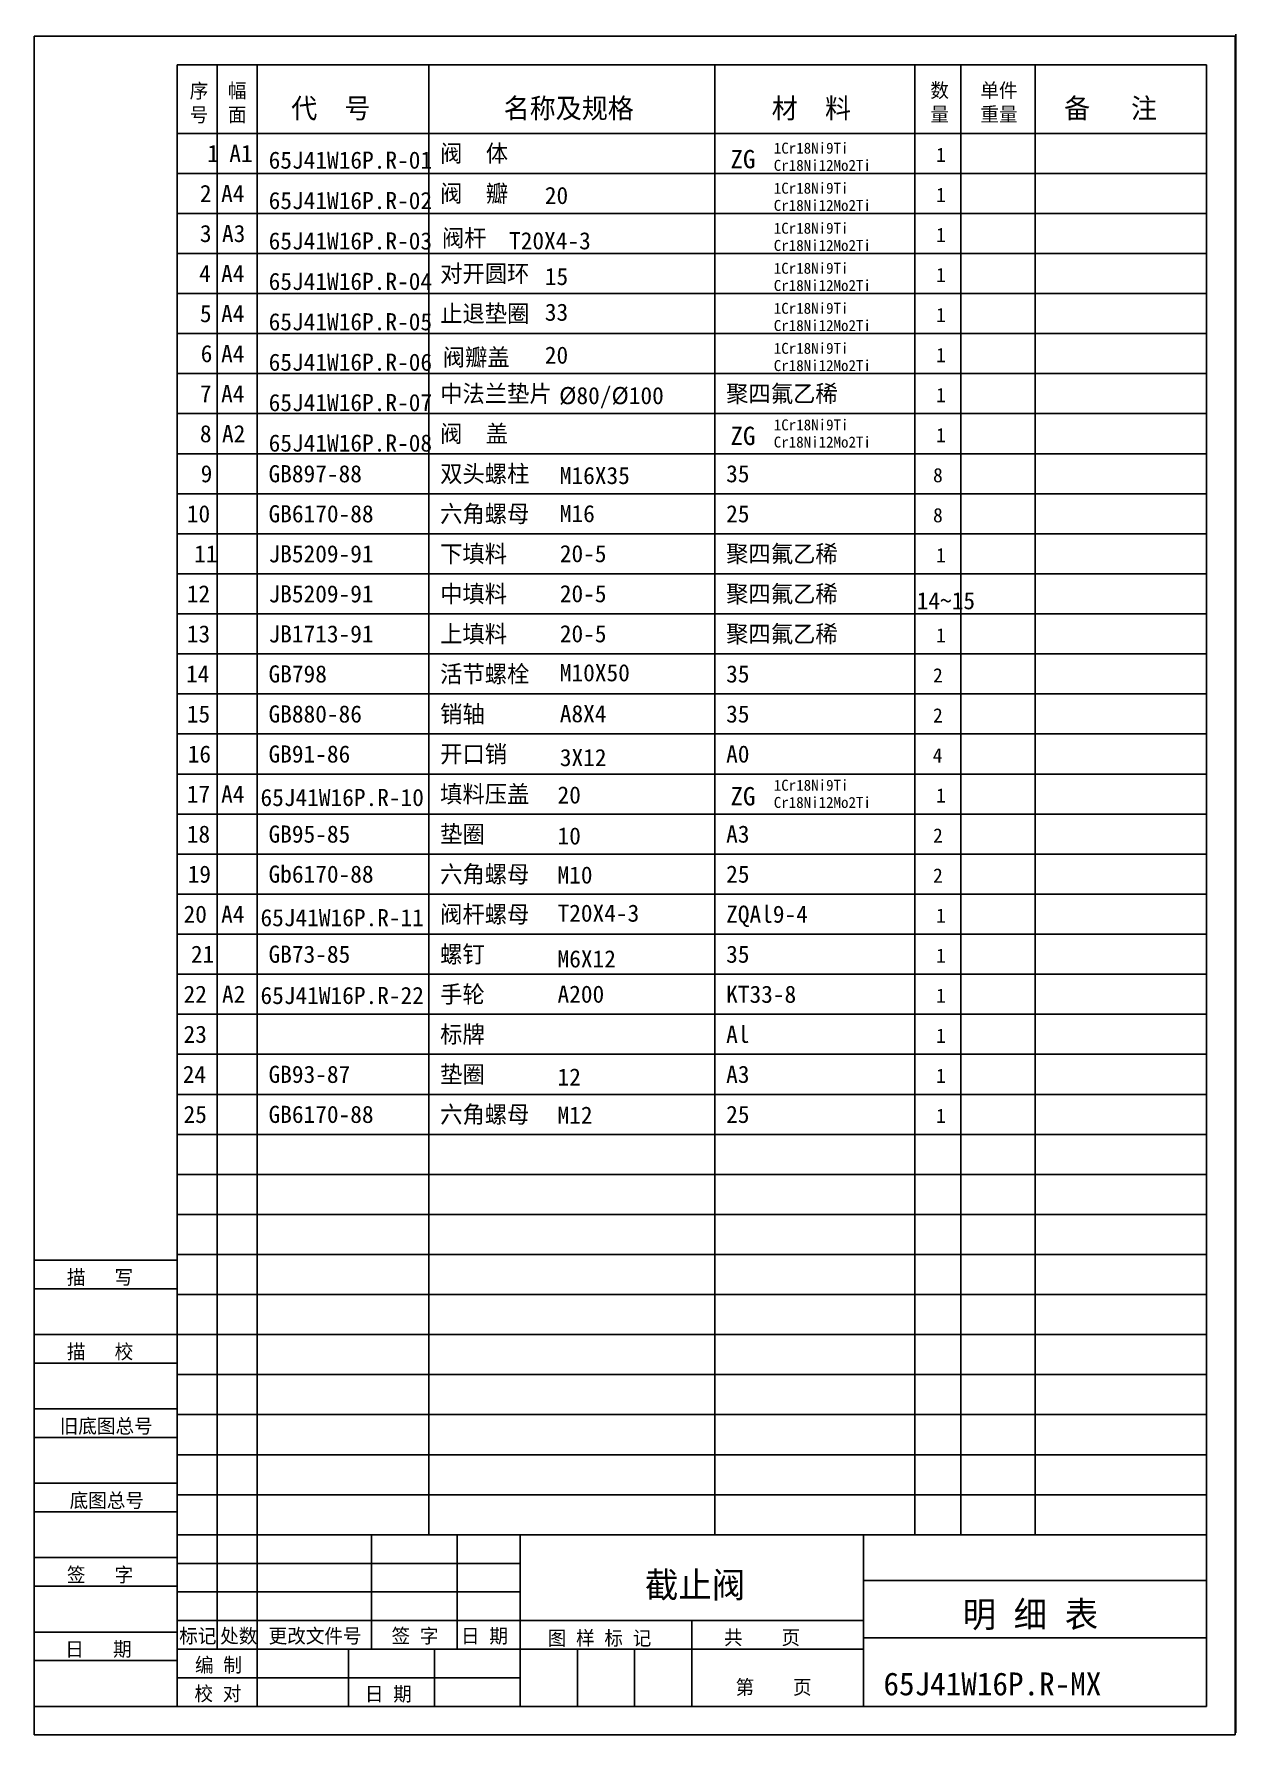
# Model space of a CAD drawing. Header units: metres. Extents: x 0 to 210, y 0 to 297.
import ezdxf

# ---------------------------------------------------------------- set-up
doc = ezdxf.new("R2010")
doc.units = ezdxf.units.M
for name, color, linetype in [('D', 1, 'Continuous'), ('FL', 5, 'Continuous'), ('T', 7, 'Continuous'), ('TL', 4, 'Continuous')]:
    doc.layers.add(name, color=color, linetype=linetype)

# ---------------------------------------------------------------- blocks, each defined once
blk = doc.blocks.new('MXBDT')
at = {"layer": 'FL'}
for p, q in [((0, 297), (0, 0)), ((210, 297), (0, 297)), ((210, 0), (210, 297)), ((205, 273), (25, 273)), ((205, 266), (25, 266)), ((205, 259), (25, 259)), ((205, 252), (25, 252)), ((205, 245), (25, 245)), ((205, 238), (25, 238)), ((205, 231), (25, 231)), ((205, 224), (25, 224)), ((205, 217), (25, 217)), ((205, 210), (25, 210)), ((205, 203), (25, 203)), ((205, 196), (25, 196)), ((205, 189), (25, 189)), ((205, 182), (25, 182)), ((205, 175), (25, 175)), ((205, 168), (25, 168)), ((205, 161), (25, 161)), ((205, 154), (25, 154)), ((205, 147), (25, 147)), ((205, 140), (25, 140)), ((205, 133), (25, 133)), ((205, 126), (25, 126)), ((205, 119), (25, 119)), ((205, 112), (25, 112)), ((205, 105), (25, 105)), ((205, 98), (25, 98)), ((205, 91), (25, 91)), ((205, 84), (25, 84)), ((0, 78), (25, 78)), ((205, 77), (25, 77)), ((0, 70), (25, 70)), ((205, 70), (25, 70)), ((0, 65), (25, 65)), ((205, 63), (25, 63)), ((0, 57), (25, 57)), ((205, 56), (25, 56)), ((0, 52), (25, 52)), ((205, 49), (25, 49)), ((0, 44), (25, 44)), ((205, 42), (25, 42)), ((0, 39), (25, 39)), ((0, 31), (25, 31)), ((25, 30), (85, 30)), ((0, 26), (25, 26)), ((25, 25), (85, 25)), ((0, 18), (25, 18)), ((25, 20), (85, 20)), ((39, 15), (39, 5)), ((70, 5), (70, 15)), ((115, 15), (145, 15)), ((0, 13), (25, 13)), ((25, 10), (85, 10)), ((0, 0), (210, 0))]:
    blk.add_line(p, q, dxfattribs=at)
at = {"layer": 'TL'}
for p, q in [((25, 5), (25, 292)), ((205, 292), (25, 292)), ((32, 35), (32, 292)), ((39, 35), (39, 292)), ((69, 35), (69, 292)), ((119, 35), (119, 292)), ((154, 35), (154, 292)), ((162, 35), (162, 292)), ((175, 35), (175, 292)), ((205, 5), (205, 292)), ((205, 280), (25, 280)), ((0, 83), (25, 83)), ((205, 35), (25, 35)), ((32, 15), (32, 35)), ((39, 15), (39, 35)), ((59, 15), (59, 35)), ((74, 15), (74, 35)), ((85, 5), (85, 35)), ((145, 5), (145, 35)), ((145, 27), (205, 27)), ((85, 20), (145, 20)), ((115, 5), (115, 20)), ((115, 15), (25, 15)), ((55, 5), (55, 15)), ((95, 5), (95, 15)), ((105, 5), (105, 15)), ((145, 17), (205, 17)), ((0, 5), (205, 5))]:
    blk.add_line(p, q, dxfattribs=at)
at = {"layer": 'T'}
for s, height, p in [('序', 2.5, (27.21, 286.18)), ('幅', 2.5, (33.9, 286.21)), ('数', 2.5, (156.7, 286.26)), ('单件', 2.5, (165.45, 286.26)), ('代  号', 3.5, (44.97, 282.64)), ('名称及规格', 3.5, (82.11, 282.64)), ('材  料', 3.5, (128.96, 282.64)), ('备   注', 3.5, (180.09, 282.64)), ('号', 2.5, (27.21, 282.02)), ('面', 2.5, (33.9, 282.04)), ('量', 2.5, (156.7, 282.09)), ('重量', 2.5, (165.45, 282.09)), ('描   写', 2.5, (5.74, 78.76)), ('描   校', 2.5, (5.74, 65.76)), ('旧底图总号', 2.5, (4.49, 52.76)), ('底图总号', 2.5, (6.22, 39.76)), ('签   字', 2.5, (5.74, 26.76)), ('明 细 表', 4.5, (162.36, 18.84)), ('标记', 2.5, (25.39, 16.07)), ('处数', 2.5, (32.54, 16.07)), ('更改文件号', 2.5, (41.01, 16.07)), ('签 字', 2.5, (62.5, 16.07)), ('日 期', 2.5, (74.64, 16.07)), ('图 样 标 记', 2.5, (89.81, 15.68)), (' 共    页', 2.5, (118.92, 15.79)), ('日   期', 2.5, (5.45, 13.76)), ('编 制', 2.5, (28.14, 10.99)), ('第    页', 2.5, (122.65, 7.1)), ('校 对', 2.5, (28.05, 5.99)), ('日 期', 2.5, (57.84, 5.93))]:
    blk.add_text(s, height=height, dxfattribs=at).set_placement(p)

msp = doc.modelspace()

# ---------------------------------------------------------------- linework, layer by layer
at = {"layer": 'FL'}
msp.add_line((210.13, 297.37), (210.13, 0.37), dxfattribs=at)

# ---------------------------------------------------------------- block references
at = {"layer": 'T'}
msp.add_blockref('MXBDT', (0, 0), dxfattribs=at)

# ---------------------------------------------------------------- texts
at = {"layer": 'D'}
for s, height, p in [('1', 3, (30.29, 275)), ('A1', 3, (34.14, 275)), ('65J41W16P.R-01', 3, (41.02, 273.83)), ('阀  体', 3, (71, 275)), ('ZG', 3.2, (121.76, 273.9)), ('1Cr18Ni9Ti', 1.92, (129.33, 276.46)), ('1', 2.5, (157.7, 275)), ('Cr18Ni12Mo2Ti', 1.92, (129.33, 273.45)), ('2', 3, (29, 268)), ('A4', 3, (32.71, 268)), ('阀  瓣', 3, (71, 268)), ('20', 3, (89.3, 267.65)), ('1Cr18Ni9Ti', 1.92, (129.33, 269.46)), ('65J41W16P.R-02', 3, (41.02, 266.76)), ('Cr18Ni12Mo2Ti', 1.92, (129.33, 266.45)), ('1', 2.5, (157.7, 268)), ('3', 3, (29, 261)), ('A3', 3, (32.86, 261)), ('65J41W16P.R-03', 3, (41.02, 259.7)), ('阀杆', 3, (71.3, 260.2)), ('T20X4-3', 3, (83.05, 259.73)), ('1Cr18Ni9Ti', 1.92, (129.33, 262.46)), ('1', 2.5, (157.7, 261)), ('Cr18Ni12Mo2Ti', 1.92, (129.33, 259.45)), ('4', 3, (28.86, 254)), ('A4', 3, (32.71, 254)), ('对开圆环 ', 3, (71, 254)), ('15', 3, (89.3, 253.49)), ('1Cr18Ni9Ti', 1.92, (129.33, 255.46)), ('1', 2.5, (157.7, 254)), ('65J41W16P.R-04', 3, (41.02, 252.63)), ('Cr18Ni12Mo2Ti', 1.92, (129.33, 252.45)), ('5', 3, (29, 247)), ('A4', 3, (32.71, 247)), ('止退垫圈', 3, (71, 247)), ('33', 3, (89.3, 247.24)), ('1Cr18Ni9Ti', 1.92, (129.33, 248.46)), ('65J41W16P.R-05', 3, (41.02, 245.57)), ('Cr18Ni12Mo2Ti', 1.92, (129.33, 245.45)), ('1', 2.5, (157.7, 247)), ('6', 3, (29.14, 240)), ('A4', 3, (32.71, 240)), ('65J41W16P.R-06', 3, (41.02, 238.5)), ('阀瓣盖', 3, (71.45, 239.36)), ('20', 3, (89.3, 239.74)), ('1Cr18Ni9Ti', 1.92, (129.33, 241.46)), ('1', 2.5, (157.7, 240)), ('Cr18Ni12Mo2Ti', 1.92, (129.33, 238.45)), ('7', 3, (29, 233)), ('A4', 3, (32.71, 233)), ('中法兰垫片 ', 3, (71, 233)), ('%%C80/%%c100', 3, (91.8, 232.66)), ('聚四氟乙稀', 3, (121, 233)), ('1', 2.5, (157.7, 233)), ('65J41W16P.R-07', 3, (41.02, 231.44)), ('A2', 3, (32.86, 226)), ('阀  盖', 3, (71, 226)), ('1Cr18Ni9Ti', 1.92, (129.33, 228.08)), ('8', 3, (29, 226)), ('65J41W16P.R-08', 3, (41.02, 224.37)), ('ZG', 3.2, (121.76, 225.52)), ('Cr18Ni12Mo2Ti', 1.92, (129.33, 225.07)), ('1', 2.5, (157.7, 226)), ('9', 3, (29.14, 219)), ('GB897-88', 3, (41, 219)), ('双头螺柱', 3, (71, 219)), ('M16X35', 3, (91.92, 218.69)), ('35', 3, (121, 219)), ('8', 2.5, (157.17, 219)), ('10', 3, (26.71, 212)), ('GB6170-88', 3, (41, 212)), ('六角螺母', 3, (71, 212)), ('M16', 3, (91.92, 212.03)), ('25', 3, (121, 212)), ('8', 2.5, (157.17, 212)), ('下填料', 3, (71, 205)), ('聚四氟乙稀', 3, (121, 205)), ('11', 3, (28, 205)), ('JB5209-91', 3, (41, 205)), ('20-5', 3, (91.92, 205.03)), ('1', 2.5, (157.7, 205)), ('12', 3, (26.71, 198)), ('JB5209-91', 3, (41, 198)), ('中填料', 3, (71, 198)), ('20-5', 3, (91.92, 198.03)), ('聚四氟乙稀', 3, (121, 198)), ('14%%12615', 3, (154.31, 196.8)), ('13', 3, (26.71, 191)), ('JB1713-91', 3, (41, 191)), ('上填料', 3, (71, 191)), ('20-5', 3, (91.92, 191.03)), ('聚四氟乙稀', 3, (121, 191)), ('1', 2.5, (157.7, 191)), ('活节螺栓', 3, (71, 184)), ('14', 3, (26.57, 184)), ('GB798', 3, (41, 184)), ('M10X50', 3, (91.92, 184.21)), ('35', 3, (121, 184)), ('2', 2.5, (157.17, 184)), ('15', 3, (26.71, 177)), ('GB880-86', 3, (41, 177)), ('销轴', 3, (71, 177)), ('A8X4', 3, (91.92, 177.05)), ('35', 3, (121, 177)), ('2', 2.5, (157.17, 177)), ('16', 3, (26.86, 170)), ('GB91-86', 3, (41, 170)), ('开口销', 3, (71, 170)), ('A0', 3, (121, 170)), ('3X12', 3, (91.92, 169.38)), ('4', 2.5, (157.11, 170)), ('1Cr18Ni9Ti', 1.92, (129.33, 165.08)), ('17', 3, (26.71, 163)), ('A4', 3, (32.71, 163)), ('65J41W16P.R-10', 3, (39.59, 162.4)), ('填料压盖', 3, (71, 163)), ('20', 3, (91.52, 162.84)), ('ZG', 3.2, (121.76, 162.52)), ('Cr18Ni12Mo2Ti', 1.92, (129.33, 162.07)), ('1', 2.5, (157.7, 163)), ('18', 3, (26.71, 156)), ('GB95-85', 3, (41, 156)), ('垫圈', 3, (71, 156)), ('10', 3, (91.52, 155.68)), ('A3', 3, (121, 156)), ('2', 2.5, (157.17, 156)), ('19', 3, (26.86, 149)), ('Gb6170-88', 3, (41, 149)), ('六角螺母', 3, (71, 149)), ('M10', 3, (91.52, 148.85)), ('25', 3, (121, 149)), ('2', 2.5, (157.17, 149)), ('20', 3, (26.14, 142)), ('A4', 3, (32.71, 142)), ('65J41W16P.R-11', 3, (39.59, 141.39)), ('阀杆螺母', 3, (71, 142)), ('T20X4-3', 3, (91.52, 142.18)), ('ZQAl9-4', 3, (121, 142)), ('1', 2.5, (157.7, 142)), ('21', 3, (27.43, 135)), ('GB73-85', 3, (41, 135)), ('螺钉', 3, (71, 135)), ('M6X12', 3, (91.52, 134.19)), ('35', 3, (121, 135)), ('1', 2.5, (157.7, 135)), ('22', 3, (26.14, 128)), ('A2', 3, (32.86, 128)), ('手轮', 3, (71, 128)), ('A200', 3, (91.52, 128.02)), ('KT33-8', 3, (121, 128)), ('65J41W16P.R-22', 3, (39.59, 127.79)), ('1', 2.5, (157.7, 128)), ('23', 3, (26.14, 121)), ('标牌', 3, (71, 121)), ('Al', 3, (121, 121)), ('1', 2.5, (157.7, 121)), ('24', 3, (26, 114)), ('GB93-87', 3, (41, 114)), ('垫圈', 3, (71, 114)), ('12', 3, (91.52, 113.53)), ('A3', 3, (121, 114)), ('1', 2.5, (157.7, 114)), ('GB6170-88', 3, (41, 107)), ('六角螺母', 3, (71, 107)), ('25', 3, (26.14, 107)), ('M12', 3, (91.52, 106.87)), ('25', 3, (121, 107)), ('1', 2.5, (157.7, 107)), ('截止阀', 4.5, (106.79, 24)), ('65J41W16P.R-MX', 4, (148.5, 6.93))]:
    msp.add_text(s, height=height, dxfattribs=at).set_placement(p)

doc.saveas('drawing.dxf')
